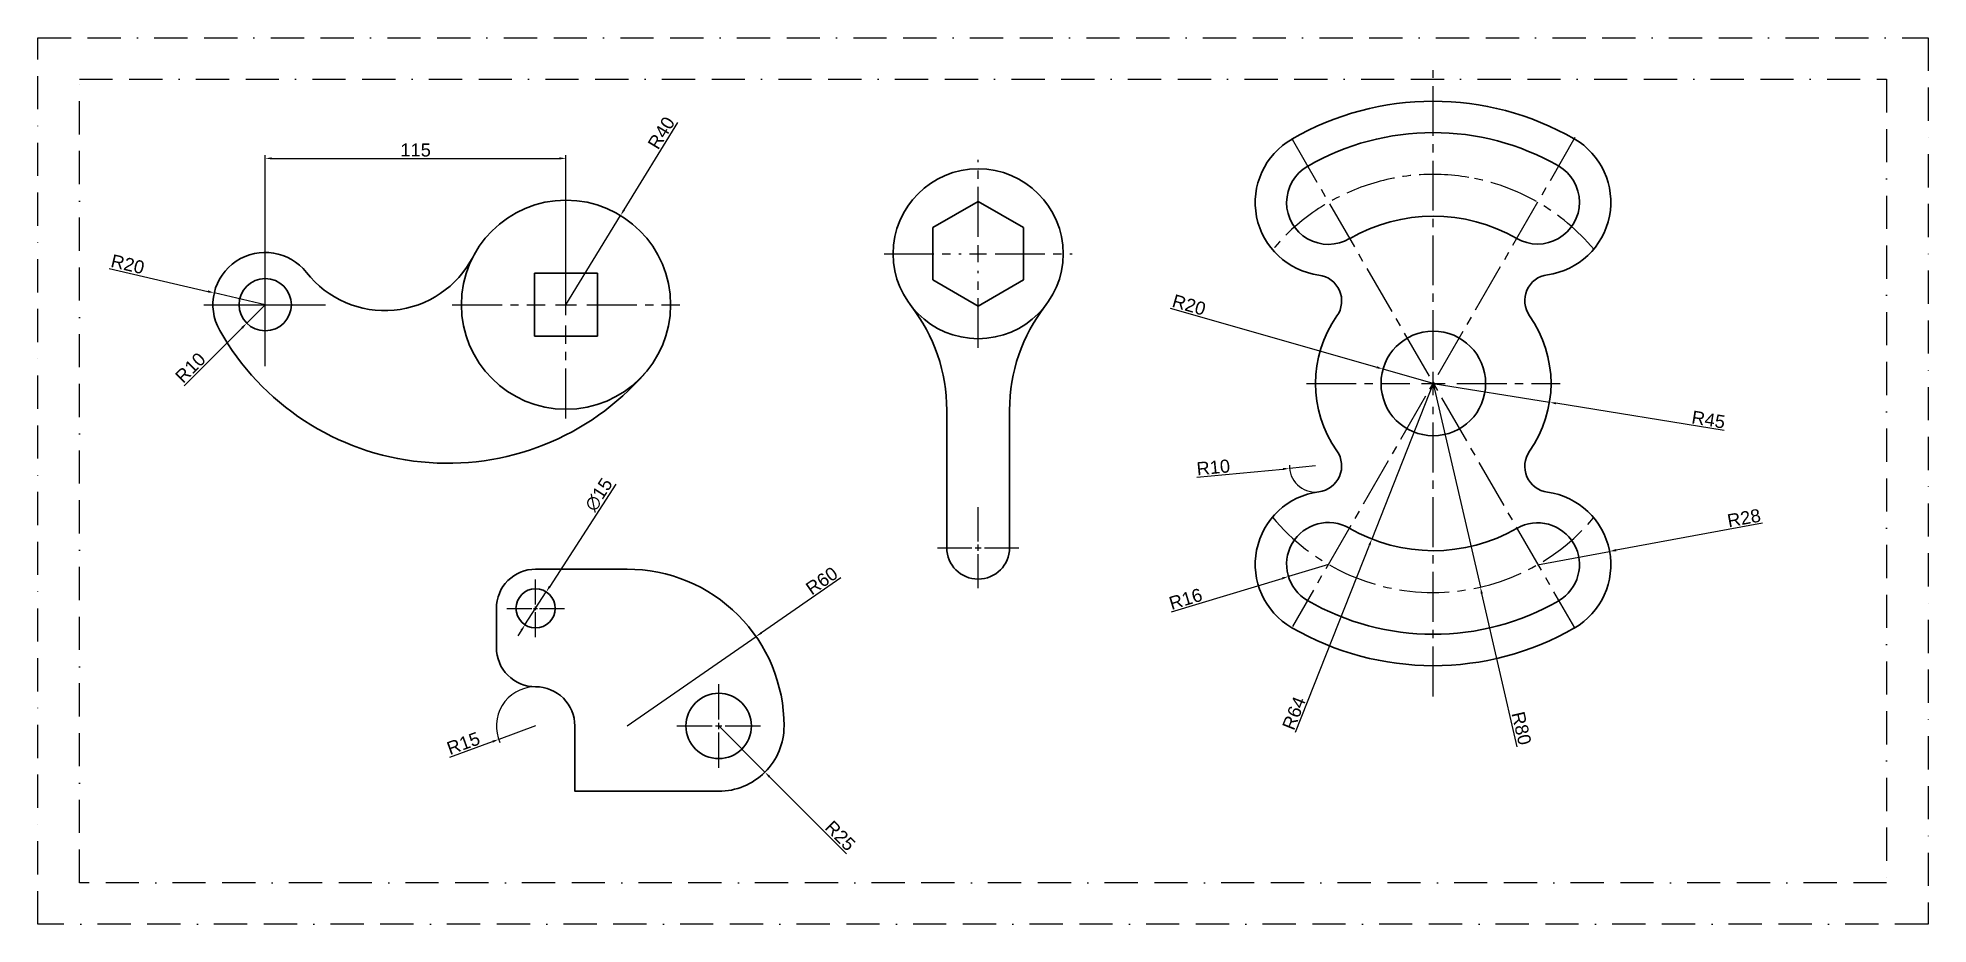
# Model space of a CAD drawing. Header units: millimetres. Extents: x 2071 to 2793, y 1857 to 2197.
import ezdxf

# ---------------------------------------------------------------- set-up
doc = ezdxf.new("R2010")
doc.units = ezdxf.units.MM
doc.linetypes.add('BORDER', pattern=[44.45, 12.7, -6.35, 12.7, -6.35, 0, -6.35])
doc.linetypes.add('CENTER2', pattern=[28.575, 19.05, -3.175, 3.175, -3.175])
doc.styles.get("Standard").update_dxf_attribs({"font": 'arial.ttf'})
doc.dimstyles.new('ISO-25', dxfattribs={"dimtxt": 5, "dimasz": 2.5, "dimexe": 1.25, "dimexo": 0.625, "dimtad": 1, "dimtxsty": 'Standard', "dimcen": 2.5, "dimadec": 0, "dimazin": 0, "dimtfac": 1, "dimtmove": 0, "dimatfit": 3, "dimfxl": 1, "dimarcsym": 0})

# ---------------------------------------------------------------- blocks, each defined once
blk = doc.blocks.new('*U11')
at = {"color": 0, "linetype": 'CENTER2', "transparency": 16777216}
for p, q in [((0, 6.5), (0, 36)), ((-36, 0), (-6.5, 0)), ((6.5, 0), (36, 0)), ((0, -36), (0, -6.5))]:
    blk.add_line(p, q, dxfattribs=at)
at = {"color": 0, "linetype": 'Continuous', "transparency": 16777216}
for p, q in [((-3.25, 0), (3.25, 0)), ((0, -3.25), (0, 3.25))]:
    blk.add_line(p, q, dxfattribs=at)
blk = doc.blocks.new('*U12')
at = {"color": 0, "linetype": 'CENTER2', "transparency": 16777216}
for p, q in [((0, 2.4), (0, 15.5)), ((-15.5, 0), (-2.4, 0)), ((2.4, 0), (15.5, 0)), ((0, -15.5), (0, -2.4))]:
    blk.add_line(p, q, dxfattribs=at)
at = {"color": 0, "linetype": 'Continuous', "transparency": 16777216}
for p, q in [((-1.2, 0), (1.2, 0)), ((0, -1.2), (0, 1.2))]:
    blk.add_line(p, q, dxfattribs=at)
blk = doc.blocks.new('*U15')
at = {"color": 0, "linetype": 'CENTER2', "transparency": 16777216}
for p, q in [((0, 9), (0, 119.89)), ((-48.5, 0), (-9, 0)), ((9, 0), (48.5, 0)), ((0, -119.74), (0, -9))]:
    blk.add_line(p, q, dxfattribs=at)
at = {"color": 0, "linetype": 'Continuous', "transparency": 16777216}
for p, q in [((-4.5, 0), (4.5, 0)), ((0, -4.5), (0, 4.5))]:
    blk.add_line(p, q, dxfattribs=at)
blk = doc.blocks.new('*D19')
at = {"color": 0, "lineweight": -2, "transparency": 16777216}
for p, q in [((2503.49, 2093.2), (2582.47, 2070.6)), ((2604.11, 2064.41), (2584.88, 2069.91))]:
    blk.add_line(p, q, dxfattribs=at)
at = {"color": 0, "transparency": 16777216}
blk.add_solid([(2582.59, 2071), (2582.36, 2070.2), (2584.88, 2069.91)], dxfattribs=at)
at = {"layer": 'Defpoints', "color": 0, "transparency": 16777216}
for p in [(2584.88, 2069.91), (2604.11, 2064.41)]:
    blk.add_point(p, dxfattribs=at)
at = {"color": 0, "transparency": 16777216, "insert": (2510.7, 2094.44), "char_height": 5, "attachment_point": 5, "rotation": 344.03132}
blk.add_mtext('R20', dxfattribs=at)
blk = doc.blocks.new('*D20')
at = {"color": 0, "lineweight": -2, "transparency": 16777216}
for p, q in [((2513.73, 2028.49), (2546.62, 2031.66)), ((2559.06, 2032.85), (2549.1, 2031.9))]:
    blk.add_line(p, q, dxfattribs=at)
blk.add_arc((2559.06, 2032.85), 10, 178.33439, 273.91647, dxfattribs=at)
at = {"color": 0, "transparency": 16777216}
blk.add_solid([(2546.58, 2032.07), (2546.66, 2031.24), (2549.1, 2031.9)], dxfattribs=at)
at = {"layer": 'Defpoints', "color": 0, "transparency": 16777216}
for p in [(2549.1, 2031.9), (2559.06, 2032.85)]:
    blk.add_point(p, dxfattribs=at)
at = {"color": 0, "transparency": 16777216, "insert": (2519.99, 2032.29), "char_height": 5, "attachment_point": 5, "rotation": 5.49637}
blk.add_mtext('R10', dxfattribs=at)
blk = doc.blocks.new('*D21')
at = {"color": 0, "lineweight": -2, "transparency": 16777216}
for p, q in [((2564.02, 1995.18), (2548.71, 1990.53)), ((2504.03, 1976.98), (2546.31, 1989.81))]:
    blk.add_line(p, q, dxfattribs=at)
at = {"color": 0, "transparency": 16777216}
blk.add_solid([(2546.19, 1990.21), (2546.43, 1989.41), (2548.71, 1990.53)], dxfattribs=at)
at = {"layer": 'Defpoints', "color": 0, "transparency": 16777216}
for p in [(2564.02, 1995.18), (2548.71, 1990.53)]:
    blk.add_point(p, dxfattribs=at)
at = {"color": 0, "transparency": 16777216, "insert": (2509.42, 1981.93), "char_height": 5, "attachment_point": 5, "rotation": 16.87963}
blk.add_mtext('R16', dxfattribs=at)
blk = doc.blocks.new('*D22')
at = {"color": 0, "lineweight": -2, "transparency": 16777216}
for p, q in [((2729.96, 2010.97), (2673.97, 2000.61)), ((2643.98, 1995.06), (2671.51, 2000.15))]:
    blk.add_line(p, q, dxfattribs=at)
at = {"color": 0, "transparency": 16777216}
blk.add_solid([(2673.9, 2001.02), (2674.05, 2000.2), (2671.51, 2000.15)], dxfattribs=at)
at = {"layer": 'Defpoints', "color": 0, "transparency": 16777216}
for p in [(2643.98, 1995.06), (2671.51, 2000.15)]:
    blk.add_point(p, dxfattribs=at)
at = {"color": 0, "transparency": 16777216, "insert": (2722.89, 2012.89), "char_height": 5, "attachment_point": 5, "rotation": 10.48417}
blk.add_mtext('R28', dxfattribs=at)
blk = doc.blocks.new('*D23')
at = {"color": 0, "lineweight": -2, "transparency": 16777216}
for p, q in [((2604.11, 2064.41), (2648.53, 2057.21)), ((2715.33, 2046.38), (2650.99, 2056.81))]:
    blk.add_line(p, q, dxfattribs=at)
at = {"color": 0, "transparency": 16777216}
blk.add_solid([(2651.06, 2057.22), (2650.93, 2056.4), (2648.53, 2057.21)], dxfattribs=at)
at = {"layer": 'Defpoints', "color": 0, "transparency": 16777216}
for p in [(2604.11, 2064.41), (2648.53, 2057.21)]:
    blk.add_point(p, dxfattribs=at)
at = {"color": 0, "transparency": 16777216, "insert": (2709.31, 2050.56), "char_height": 5, "attachment_point": 5, "rotation": 350.79196}
blk.add_mtext('R45', dxfattribs=at)
blk = doc.blocks.new('*D24')
at = {"color": 0, "lineweight": -2, "transparency": 16777216}
for p, q in [((2604.11, 2064.41), (2580.6, 2004.88)), ((2551.39, 1930.91), (2579.68, 2002.56))]:
    blk.add_line(p, q, dxfattribs=at)
at = {"color": 0, "transparency": 16777216}
blk.add_solid([(2579.29, 2002.71), (2580.07, 2002.4), (2580.6, 2004.88)], dxfattribs=at)
at = {"layer": 'Defpoints', "color": 0, "transparency": 16777216}
for p in [(2604.11, 2064.41), (2580.6, 2004.88)]:
    blk.add_point(p, dxfattribs=at)
at = {"color": 0, "transparency": 16777216, "insert": (2550.85, 1938.2), "char_height": 5, "attachment_point": 5, "rotation": 68.45169}
blk.add_mtext('R64', dxfattribs=at)
blk = doc.blocks.new('*D26')
at = {"color": 0, "lineweight": -2, "transparency": 16777216}
for p, q in [((2604.11, 2064.41), (2622.09, 1986.46)), ((2636.2, 1925.32), (2622.65, 1984.02))]:
    blk.add_line(p, q, dxfattribs=at)
at = {"color": 0, "transparency": 16777216}
blk.add_solid([(2623.06, 1984.12), (2622.25, 1983.93), (2622.09, 1986.46)], dxfattribs=at)
at = {"layer": 'Defpoints', "color": 0, "transparency": 16777216}
for p in [(2604.11, 2064.41), (2622.09, 1986.46)]:
    blk.add_point(p, dxfattribs=at)
at = {"color": 0, "transparency": 16777216, "insert": (2637.81, 1932.46), "char_height": 5, "attachment_point": 5, "rotation": 282.99282}
blk.add_mtext('R80', dxfattribs=at)
blk = doc.blocks.new('*U27')
at = {"color": 0, "linetype": 'CENTER2', "transparency": 16777216}
for p, q in [((0, 8), (0, 43.5)), ((-43.5, 0), (-8, 0)), ((8, 0), (43.5, 0)), ((0, -43.5), (0, -8))]:
    blk.add_line(p, q, dxfattribs=at)
at = {"color": 0, "linetype": 'Continuous', "transparency": 16777216}
for p, q in [((-4, 0), (4, 0)), ((0, -4), (0, 4))]:
    blk.add_line(p, q, dxfattribs=at)
blk = doc.blocks.new('*U28')
at = {"color": 0, "linetype": 'CENTER2', "transparency": 16777216}
for p, q in [((0, 2), (0, 13.5)), ((-13.5, 0), (-2, 0)), ((2, 0), (13.5, 0)), ((0, -13.5), (0, -2))]:
    blk.add_line(p, q, dxfattribs=at)
at = {"color": 0, "linetype": 'Continuous', "transparency": 16777216}
for p, q in [((-1, 0), (1, 0)), ((0, -1), (0, 1))]:
    blk.add_line(p, q, dxfattribs=at)
blk = doc.blocks.new('*U29')
at = {"color": 0, "linetype": 'CENTER2', "transparency": 16777216}
for p, q in [((0, 4), (0, 23.5)), ((-23.5, 0), (-4, 0)), ((4, 0), (23.5, 0)), ((0, -23.5), (0, -4))]:
    blk.add_line(p, q, dxfattribs=at)
at = {"color": 0, "linetype": 'Continuous', "transparency": 16777216}
for p, q in [((-2, 0), (2, 0)), ((0, -2), (0, 2))]:
    blk.add_line(p, q, dxfattribs=at)
blk = doc.blocks.new('*D30')
at = {"color": 0, "lineweight": -2, "transparency": 16777216}
for p, q in [((2097.75, 2108.41), (2135.56, 2099.63)), ((2157.48, 2094.55), (2137.99, 2099.07))]:
    blk.add_line(p, q, dxfattribs=at)
at = {"color": 0, "transparency": 16777216}
blk.add_solid([(2135.65, 2100.04), (2135.46, 2099.23), (2137.99, 2099.07)], dxfattribs=at)
at = {"layer": 'Defpoints', "color": 0, "transparency": 16777216}
for p in [(2137.99, 2099.07), (2157.48, 2094.55)]:
    blk.add_point(p, dxfattribs=at)
at = {"color": 0, "transparency": 16777216, "insert": (2104.89, 2110.02), "char_height": 5, "attachment_point": 5, "rotation": 346.93064}
blk.add_mtext('R20', dxfattribs=at)
blk = doc.blocks.new('*D31')
at = {"color": 0, "lineweight": -2, "transparency": 16777216}
for p, q in [((2157.48, 2094.55), (2150.41, 2087.47)), ((2126.46, 2063.49), (2148.64, 2085.7))]:
    blk.add_line(p, q, dxfattribs=at)
at = {"color": 0, "transparency": 16777216}
blk.add_solid([(2148.35, 2086), (2148.94, 2085.41), (2150.41, 2087.47)], dxfattribs=at)
at = {"layer": 'Defpoints', "color": 0, "transparency": 16777216}
for p in [(2157.48, 2094.55), (2150.41, 2087.47)]:
    blk.add_point(p, dxfattribs=at)
at = {"color": 0, "transparency": 16777216, "insert": (2128.87, 2070.4), "char_height": 5, "attachment_point": 5, "rotation": 45.04023}
blk.add_mtext('R10', dxfattribs=at)
blk = doc.blocks.new('*D32')
at = {"color": 0, "lineweight": -2, "transparency": 16777216}
for p, q in [((2315.08, 2164.24), (2294.64, 2130.81)), ((2272.48, 2094.55), (2293.34, 2128.67))]:
    blk.add_line(p, q, dxfattribs=at)
at = {"color": 0, "transparency": 16777216}
blk.add_solid([(2294.29, 2131.03), (2295, 2130.59), (2293.34, 2128.67)], dxfattribs=at)
at = {"layer": 'Defpoints', "color": 0, "transparency": 16777216}
for p in [(2293.34, 2128.67), (2272.48, 2094.55)]:
    blk.add_point(p, dxfattribs=at)
at = {"color": 0, "transparency": 16777216, "insert": (2308.93, 2160.27), "char_height": 5, "attachment_point": 5, "rotation": 58.5613}
blk.add_mtext('R40', dxfattribs=at)
blk = doc.blocks.new('*D33')
at = {"color": 0, "lineweight": -2, "transparency": 16777216}
for p, q in [((2157.48, 2095.17), (2157.48, 2151.79)), ((2159.98, 2150.54), (2269.98, 2150.54)), ((2272.48, 2095.17), (2272.48, 2151.79))]:
    blk.add_line(p, q, dxfattribs=at)
at = {"color": 0, "transparency": 16777216}
for points in [[(2159.98, 2150.95), (2159.98, 2150.12), (2157.48, 2150.54)], [(2269.98, 2150.95), (2269.98, 2150.12), (2272.48, 2150.54)]]:
    blk.add_solid(points, dxfattribs=at)
at = {"layer": 'Defpoints', "color": 0, "transparency": 16777216}
for p in [(2272.48, 2150.54), (2157.48, 2094.55), (2272.48, 2094.55)]:
    blk.add_point(p, dxfattribs=at)
at = {"color": 0, "transparency": 16777216, "insert": (2214.98, 2153.72), "char_height": 5, "attachment_point": 5}
blk.add_mtext('115', dxfattribs=at)
blk = doc.blocks.new('*U34')
at = {"color": 0, "linetype": 'CENTER2', "transparency": 16777216}
for p, q in [((0, 1.5), (0, 11)), ((-11, 0), (-1.5, 0)), ((1.5, 0), (11, 0)), ((0, -11), (0, -1.5))]:
    blk.add_line(p, q, dxfattribs=at)
at = {"color": 0, "linetype": 'Continuous', "transparency": 16777216}
for p, q in [((-0.75, 0), (0.75, 0)), ((0, -0.75), (0, 0.75))]:
    blk.add_line(p, q, dxfattribs=at)
blk = doc.blocks.new('*U35')
at = {"color": 0, "linetype": 'CENTER2', "transparency": 16777216}
for p, q in [((0, 2.5), (0, 16)), ((-16, 0), (-2.5, 0)), ((2.5, 0), (16, 0)), ((0, -16), (0, -2.5))]:
    blk.add_line(p, q, dxfattribs=at)
at = {"color": 0, "linetype": 'Continuous', "transparency": 16777216}
for p, q in [((-1.25, 0), (1.25, 0)), ((0, -1.25), (0, 1.25))]:
    blk.add_line(p, q, dxfattribs=at)
blk = doc.blocks.new('*D36')
at = {"color": 0, "lineweight": -2, "transparency": 16777216}
for p, q in [((2260.86, 1933.34), (2246.76, 1928.21)), ((2228.11, 1921.43), (2244.41, 1927.36))]:
    blk.add_line(p, q, dxfattribs=at)
blk.add_arc((2260.86, 1933.34), 15, 92.38732, 204.76246, dxfattribs=at)
at = {"color": 0, "transparency": 16777216}
blk.add_solid([(2244.27, 1927.75), (2244.56, 1926.97), (2246.76, 1928.21)], dxfattribs=at)
at = {"layer": 'Defpoints', "color": 0, "transparency": 16777216}
for p in [(2260.86, 1933.34), (2246.76, 1928.21)]:
    blk.add_point(p, dxfattribs=at)
at = {"color": 0, "transparency": 16777216, "insert": (2233.25, 1926.68), "char_height": 5, "attachment_point": 5, "rotation": 19.98781}
blk.add_mtext('R15', dxfattribs=at)
blk = doc.blocks.new('*D37')
at = {"color": 0, "lineweight": -2, "transparency": 16777216}
for p, q in [((2377.51, 1990.02), (2347.2, 1968.98)), ((2295.86, 1933.34), (2345.15, 1967.56))]:
    blk.add_line(p, q, dxfattribs=at)
at = {"color": 0, "transparency": 16777216}
blk.add_solid([(2346.96, 1969.32), (2347.44, 1968.64), (2345.15, 1967.56)], dxfattribs=at)
at = {"layer": 'Defpoints', "color": 0, "transparency": 16777216}
for p in [(2345.15, 1967.56), (2295.86, 1933.34)]:
    blk.add_point(p, dxfattribs=at)
at = {"color": 0, "transparency": 16777216, "insert": (2370.28, 1988.88), "char_height": 5, "attachment_point": 5, "rotation": 34.76857}
blk.add_mtext('R60', dxfattribs=at)
blk = doc.blocks.new('*D38')
at = {"color": 0, "lineweight": -2, "transparency": 16777216}
for p, q in [((2330.86, 1933.34), (2348.53, 1915.66)), ((2379.76, 1884.4), (2350.3, 1913.89))]:
    blk.add_line(p, q, dxfattribs=at)
at = {"color": 0, "transparency": 16777216}
blk.add_solid([(2350.59, 1914.18), (2350, 1913.59), (2348.53, 1915.66)], dxfattribs=at)
at = {"layer": 'Defpoints', "color": 0, "transparency": 16777216}
for p in [(2330.86, 1933.34), (2348.53, 1915.66)]:
    blk.add_point(p, dxfattribs=at)
at = {"color": 0, "transparency": 16777216, "insert": (2377.33, 1891.33), "char_height": 5, "attachment_point": 5, "rotation": 314.98012}
blk.add_mtext('R25', dxfattribs=at)
blk = doc.blocks.new('*D39')
at = {"color": 0, "lineweight": -2, "transparency": 16777216}
for p, q in [((2291.59, 2025.89), (2266.29, 1986.74)), ((2256.79, 1972.04), (2264.93, 1984.64)), ((2255.43, 1969.94), (2254.07, 1967.84))]:
    blk.add_line(p, q, dxfattribs=at)
at = {"color": 0, "transparency": 16777216}
for points in [[(2265.94, 1986.97), (2266.64, 1986.51), (2264.93, 1984.64)], [(2255.08, 1970.17), (2255.78, 1969.72), (2256.79, 1972.04)]]:
    blk.add_solid(points, dxfattribs=at)
at = {"layer": 'Defpoints', "color": 0, "transparency": 16777216}
for p in [(2264.93, 1984.64), (2256.79, 1972.04)]:
    blk.add_point(p, dxfattribs=at)
at = {"color": 0, "transparency": 16777216, "insert": (2285.03, 2021.86), "char_height": 5, "attachment_point": 5, "rotation": 57.12706}
blk.add_mtext('∅15', dxfattribs=at)

msp = doc.modelspace()

# ---------------------------------------------------------------- linework, layer by layer
at = {"color": 2, "linetype": 'CENTER2', "true_color": 0xf1eb1f}
for p, q in [((2550.105, 2157.941), (2658.105, 1970.879)), ((2658.25, 2158.48), (2550.25, 1971.418))]:
    msp.add_line(p, q, dxfattribs=at)
at = {"lineweight": 30}
for p, q in [((2418.073, 2001.534), (2418.073, 2054.224)), ((2442.073, 2001.534), (2442.073, 2054.224))]:
    msp.add_line(p, q, dxfattribs=at)
at = {"color": 9, "linetype": 'BORDER', "true_color": 0xafd9aa}
for points in [[(2070.521, 2196.686), (2793.327, 2196.686), (2793.327, 1857.473), (2070.521, 1857.473)], [(2086.413, 2180.795), (2777.435, 2180.795), (2777.435, 1873.364), (2086.413, 1873.364)]]:
    msp.add_lwpolyline(points, close=True, dxfattribs=at)
at = {"lineweight": 30}
for points in [[(2412.752, 2104.034), (2430.073, 2094.034), (2447.393, 2104.034), (2447.393, 2124.034), (2430.073, 2134.034), (2412.752, 2124.034)], [(2260.476, 2106.547), (2284.476, 2106.547), (2284.476, 2082.547), (2260.476, 2082.547)]]:
    msp.add_lwpolyline(points, close=True, dxfattribs=at)
msp.add_lwpolyline([(2245.859, 1978.341), (2245.859, 1963.341, 0.4142136), (2260.859, 1948.341), (2260.859, 1948.341, -0.4142136), (2275.859, 1933.341), (2275.859, 1908.341), (2330.859, 1908.341, 0.4142136), (2355.859, 1933.341), (2355.859, 1933.341, 0.4142136), (2295.859, 1993.341), (2260.859, 1993.341, 0.4142136)], format="xyb", close=True, dxfattribs=at)
for centre, radius in [((2430.073, 2114.034), 32.5), ((2430.073, 2114.034), 32.5), ((2272.476, 2094.547), 40), ((2157.476, 2094.547), 10), ((2604.105, 2064.41), 20), ((2260.859, 1978.341), 7.5), ((2330.859, 1933.341), 12.5)]:
    msp.add_circle(centre, radius, dxfattribs=at)
for centre, radius, start, end in [((2604.105, 2064.41), 108, 60.076623, 120.073509), ((2564.017, 2133.64), 28, 119.789974, 262.502539), ((2604.105, 2064.41), 96, 60.086201, 120.073512), ((2643.98, 2133.764), 28, 277.674414, 60.103444), ((2564.017, 2133.64), 16, 119.632437, 300.367563), ((2643.98, 2133.764), 16, 240, 60.103441), ((2604.105, 2064.41), 64, 60.103441, 120.073512), ((2157.476, 2094.547), 20, 38.04925, 209.433818), ((2203.15, 2130.294), 38, 218.04925, 332.722339), ((2559.058, 2095.965), 10, 324.988773, 82.502539), ((2649.055, 2096.104), 10, 97.674414, 215.188181), ((2353.073, 2054.224), 65, 0, 37.838444), ((2507.073, 2054.224), 65, 142.161556, 180), ((2604.105, 2064.41), 45, 144.988773, 215.011227), ((2604.105, 2064.41), 45, 324.811819, 35.188181), ((2227.15, 2133.86), 100, 209.433818, 319.063375), ((2559.058, 2032.854), 10, 277.497461, 35.011227), ((2649.055, 2032.715), 10, 144.811819, 262.325586), ((2564.017, 1995.179), 28, 97.497461, 239.926491), ((2643.98, 1995.056), 28, 299.896556, 82.325586), ((2564.017, 1995.179), 16, 59.926488, 239.926488), ((2643.98, 1995.056), 16, 299.896559, 119.896559), ((2604.105, 2064.41), 64, 239.870699, 300), ((2430.073, 2001.534), 12, 180, 0), ((2604.105, 2064.41), 96, 239.913799, 300), ((2604.105, 2064.41), 108, 239.926491, 300)]:
    msp.add_arc(centre, radius, start, end, dxfattribs=at)
at = {"color": 2, "linetype": 'CENTER2', "true_color": 0xf1eb1f}
for start, end in [(80.26076, 140.230825), (39.946128, 80.26076), (219.769175, 320.053872)]:
    msp.add_arc((2604.105, 2064.41), 80, start, end, dxfattribs=at)

# ---------------------------------------------------------------- block references
for name, p in [('*U15', (2604.105, 2064.41)), ('*U27', (2272.476, 2094.547)), ('*U29', (2157.476, 2094.547)), ('*U28', (2157.476, 2094.547)), ('*U34', (2260.859, 1978.341)), ('*U35', (2330.859, 1933.341))]:
    msp.add_blockref(name, p, dxfattribs=at)
at = {"color": 40, "linetype": 'CENTER2', "true_color": 0xf8d731}
for name, p in [('*U11', (2430.073, 2114.034)), ('*U12', (2430.073, 2001.534))]:
    msp.add_blockref(name, p, dxfattribs=at)

# ---------------------------------------------------------------- dimensions: what is measured, and where the dimension line sits
at = {"color": 2, "true_color": 0xf1eb1f}
for center, mpoint, picture, middle in [((2272.476, 2094.547), (2293.34, 2128.675), '*D32', (2311.643, 2158.614)), ((2157.476, 2094.547), (2137.994, 2099.069), '*D30', (2104.173, 2106.921)), ((2604.105, 2064.41), (2584.877, 2069.912), '*D19', (2509.822, 2091.39)), ((2157.476, 2094.547), (2150.41, 2087.471), '*D31', (2131.117, 2068.151)), ((2604.105, 2064.41), (2580.599, 2004.883), '*D24', (2553.807, 1937.034)), ((2604.105, 2064.41), (2648.526, 2057.209), '*D23', (2708.802, 2047.438)), ((2604.105, 2064.41), (2622.092, 1986.458), '*D26', (2634.716, 1931.746)), ((2559.058, 2032.854), (2549.104, 2031.896), '*D20', (2520.294, 2029.124)), ((2643.98, 1995.056), (2671.513, 2000.151), '*D22', (2723.464, 2009.764)), ((2295.859, 1933.341), (2345.146, 1967.557), '*D37', (2372.095, 1986.265)), ((2564.017, 1995.179), (2548.706, 1990.533), '*D21', (2510.345, 1978.893)), ((2260.859, 1933.341), (2246.762, 1928.214), '*D36', (2234.332, 1923.693)), ((2330.859, 1933.341), (2348.53, 1915.657), '*D38', (2375.085, 1889.084))]:
    dim = msp.add_radius_dim(center=center, mpoint=mpoint, dimstyle='ISO-25', dxfattribs=at)
    dim.commit()
    dim.dimension.update_dxf_attribs({"geometry": picture, "text_midpoint": middle, "dimtype": 164})
dim = msp.add_linear_dim(base=(2272.476, 2150.537), p1=(2157.476, 2094.547), p2=(2272.476, 2094.547), dimstyle='ISO-25', dxfattribs=at)
dim.commit()
dim.dimension.update_dxf_attribs({"geometry": '*D33', "text_midpoint": (2214.976, 2153.715)})
dim = msp.add_diameter_dim_2p(p1=(2256.788, 1972.042), p2=(2264.929, 1984.64), dimstyle='ISO-25', dxfattribs=at)
dim.commit()
dim.dimension.update_dxf_attribs({"geometry": '*D39', "text_midpoint": (2287.817, 2020.056), "dimtype": 163})

doc.saveas('drawing.dxf')
